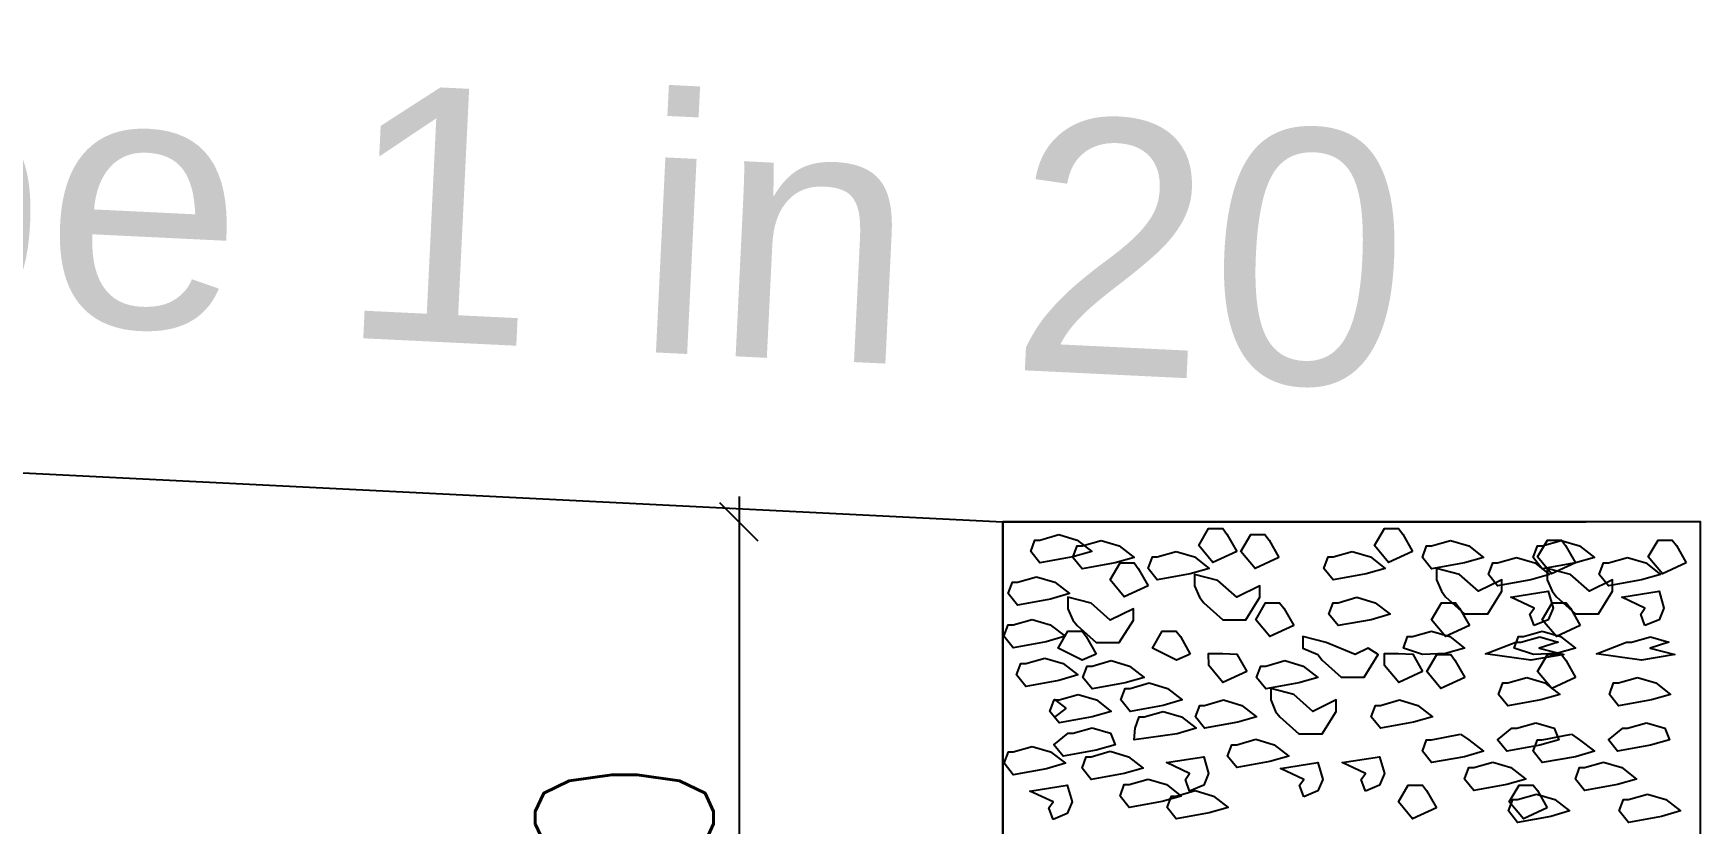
# Model space of a CAD drawing. Header units: metres. Extents: x 574 to 1032, y -195 to -67.
# Drawn here: x 835.68 to 842.23, y -138.52 to -135.42 of the extents above; entities that cross this region are included whole.
import ezdxf

# ---------------------------------------------------------------- set-up
doc = ezdxf.new("R2010")
doc.units = ezdxf.units.M
doc.header["$LTSCALE"] = 20
doc.header["$MEASUREMENT"] = 0
doc.header["$PDMODE"] = 2
doc.layers.add('A-DETL-GENF', color=3, linetype='Continuous', lineweight=9)
doc.layers.add('FOOT', color=3, linetype='Continuous')
doc.styles.add('RS', font='romans.shx', dxfattribs={"width": 0.8})
doc.styles.get("Standard").update_dxf_attribs({"font": 'arial.ttf'})
doc.dimstyles.new('my1', dxfattribs={"dimtxt": 0.23, "dimasz": 0.15, "dimexe": 0, "dimexo": 24, "dimgap": 0.1, "dimtad": 1, "dimtoh": 1, "dimzin": 3, "dimdsep": 46, "dimtxsty": 'RS', "dimblk": 'OBLIQUE', "dimcen": 0.09, "dimdle": 0.1, "dimse1": 1, "dimse2": 1, "dimclrd": 8, "dimclre": 256, "dimclrt": 210, "dimadec": 0, "dimazin": 0, "dimtfac": 0.1, "dimtofl": 0, "dimtmove": 0, "dimatfit": 3, "dimldrblk": 'OBLIQUE', "dimfxl": 0, "dimtolj": 1, "dimtzin": 0, "dimarcsym": 0})

# ---------------------------------------------------------------- blocks, each defined once
blk = doc.blocks.new('_Oblique')
at = {"color": 0, "linetype": 'ByBlock', "lineweight": -2}
blk.add_line((-0.5, -0.5), (0.5, 0.5), dxfattribs=at)
blk = doc.blocks.new('*D432')
at = {"layer": 'A-DETL-GENF', "color": 8, "lineweight": -2, "ltscale": 2}
blk.add_line((838.4521, -137.2353), (838.4521, -140.9557), dxfattribs=at)
at = {"layer": 'Defpoints', "color": 0, "ltscale": 2}
for p in [(840.3986, -137.3353), (838.4521, -140.8557), (840.3986, -140.8557)]:
    blk.add_point(p, dxfattribs=at)
at = {"layer": 'A-DETL-GENF', "color": 8, "lineweight": -2, "ltscale": 2, "xscale": 0.15, "yscale": 0.15, "zscale": 0.15}
for p, rotation in [((838.4521, -137.3353), 90), ((838.4521, -140.8557), 270)]:
    blk.add_blockref('_Oblique', p, dxfattribs=dict(at, rotation=rotation))
at = {"layer": 'A-DETL-GENF', "color": 210, "ltscale": 2, "insert": (838.0021, -139.0955), "char_height": 0.7, "attachment_point": 5, "rotation": 90, "style": 'RS'}
blk.add_mtext('\\A1;1.50', dxfattribs=at)

msp = doc.modelspace()

# ---------------------------------------------------------------- linework, layer by layer
at = {"color": 7, "ltscale": 7}
for p, q in [((828.65925, -136.79394), (839.48707, -137.33533)), ((839.48707, -140.85568), (839.48707, -137.33533)), ((839.48707, -137.33533), (841.77529, -137.33533))]:
    msp.add_line(p, q, dxfattribs=at)
at = {"color": 3, "ltscale": 7}
msp.add_line((842.22512, -140.85568), (842.22512, -137.33533), dxfattribs=at)
at = {"color": 7}
for q in [(839.68963, -138.031), (839.68963, -138.10106)]:
    msp.add_line((839.73553, -138.06603), q, dxfattribs=at)
for points in [[(839.70664, -137.38461), (839.77838, -137.4061), (839.83633, -137.45105), (839.76183, -137.47254), (839.63214, -137.49599), (839.59627, -137.45105), (839.61282, -137.4061), (839.63214, -137.4061)], [(839.70664, -137.38461), (839.77838, -137.4061), (839.83633, -137.45105), (839.76183, -137.47254), (839.63214, -137.49599), (839.59627, -137.45105), (839.61282, -137.4061), (839.63214, -137.4061)], [(840.40475, -137.45105), (840.31093, -137.49403), (840.25575, -137.4276), (840.29438, -137.36116), (840.34956, -137.36116), (840.36612, -137.38266)], [(840.40475, -137.45105), (840.31093, -137.49403), (840.25575, -137.4276), (840.29438, -137.36116), (840.34956, -137.36116), (840.36612, -137.38266)], [(840.57031, -137.47449), (840.47649, -137.51748), (840.42131, -137.45105), (840.45994, -137.38461), (840.51512, -137.38461), (840.53168, -137.4061)], [(840.57031, -137.47449), (840.47649, -137.51748), (840.42131, -137.45105), (840.45994, -137.38461), (840.51512, -137.38461), (840.53168, -137.4061)], [(841.09458, -137.45105), (841.00077, -137.49403), (840.94558, -137.4276), (840.98421, -137.36116), (841.0394, -137.36116), (841.05595, -137.38266)], [(841.09458, -137.45105), (841.00077, -137.49403), (840.94558, -137.4276), (840.98421, -137.36116), (841.0394, -137.36116), (841.05595, -137.38266)], [(839.8722, -137.40806), (839.94394, -137.42955), (840.00189, -137.47449), (839.92739, -137.49599), (839.7977, -137.51944), (839.76183, -137.47449), (839.77838, -137.42955), (839.7977, -137.42955)], [(839.8722, -137.40806), (839.94394, -137.42955), (840.00189, -137.47449), (839.92739, -137.49599), (839.7977, -137.51944), (839.76183, -137.47449), (839.77838, -137.42955), (839.7977, -137.42955)], [(840.16745, -137.45105), (840.23919, -137.47254), (840.29714, -137.51748), (840.22263, -137.53898), (840.09295, -137.56242), (840.05708, -137.51748), (840.07363, -137.47254), (840.09295, -137.47254)], [(840.16745, -137.45105), (840.23919, -137.47254), (840.29714, -137.51748), (840.22263, -137.53898), (840.09295, -137.56242), (840.05708, -137.51748), (840.07363, -137.47254), (840.09295, -137.47254)], [(840.85728, -137.45105), (840.92902, -137.47254), (840.98697, -137.51748), (840.91247, -137.53898), (840.78278, -137.56242), (840.74691, -137.51748), (840.76346, -137.47254), (840.78278, -137.47254)], [(840.85728, -137.45105), (840.92902, -137.47254), (840.98697, -137.51748), (840.91247, -137.53898), (840.78278, -137.56242), (840.74691, -137.51748), (840.76346, -137.47254), (840.78278, -137.47254)], [(841.24359, -137.40806), (841.31533, -137.42955), (841.37327, -137.47449), (841.29877, -137.49599), (841.16908, -137.51944), (841.13321, -137.47449), (841.14977, -137.42955), (841.16908, -137.42955)], [(841.24359, -137.40806), (841.31533, -137.42955), (841.37327, -137.47449), (841.29877, -137.49599), (841.16908, -137.51944), (841.13321, -137.47449), (841.14977, -137.42955), (841.16908, -137.42955)], [(841.67836, -137.40806), (841.75011, -137.42955), (841.80805, -137.47449), (841.73355, -137.49599), (841.60386, -137.51944), (841.56799, -137.47449), (841.58455, -137.42955), (841.60386, -137.42955)], [(841.67836, -137.40806), (841.75011, -137.42955), (841.80805, -137.47449), (841.73355, -137.49599), (841.60386, -137.51944), (841.56799, -137.47449), (841.58455, -137.42955), (841.60386, -137.42955)], [(841.7339, -137.49599), (841.64009, -137.53898), (841.5849, -137.47254), (841.62353, -137.4061), (841.67872, -137.4061), (841.69527, -137.4276)], [(841.7339, -137.49599), (841.64009, -137.53898), (841.5849, -137.47254), (841.62353, -137.4061), (841.67872, -137.4061), (841.69527, -137.4276)], [(842.16868, -137.49599), (842.07487, -137.53898), (842.01968, -137.47254), (842.05831, -137.4061), (842.1135, -137.4061), (842.13005, -137.4276)], [(842.16868, -137.49599), (842.07487, -137.53898), (842.01968, -137.47254), (842.05831, -137.4061), (842.1135, -137.4061), (842.13005, -137.4276)], [(840.05708, -137.58587), (839.96326, -137.62886), (839.90807, -137.56242), (839.9467, -137.49599), (840.00189, -137.49599), (840.01844, -137.51748)], [(840.05708, -137.58587), (839.96326, -137.62886), (839.90807, -137.56242), (839.9467, -137.49599), (840.00189, -137.49599), (840.01844, -137.51748)], [(841.22427, -137.62886), (841.29877, -137.69529), (841.38983, -137.69529), (841.44502, -137.60736), (841.44502, -137.56242), (841.35396, -137.60736), (841.27946, -137.54093), (841.1884, -137.51748), (841.1884, -137.56242), (841.20771, -137.60736)], [(841.22427, -137.62886), (841.29877, -137.69529), (841.38983, -137.69529), (841.44502, -137.60736), (841.44502, -137.56242), (841.35396, -137.60736), (841.27946, -137.54093), (841.1884, -137.51748), (841.1884, -137.56242), (841.20771, -137.60736)], [(841.50296, -137.47449), (841.57471, -137.49599), (841.63265, -137.54093), (841.55815, -137.56242), (841.42846, -137.58587), (841.39259, -137.54093), (841.40915, -137.49599), (841.42846, -137.49599)], [(841.50296, -137.47449), (841.57471, -137.49599), (841.63265, -137.54093), (841.55815, -137.56242), (841.42846, -137.58587), (841.39259, -137.54093), (841.40915, -137.49599), (841.42846, -137.49599)], [(841.65905, -137.62886), (841.73355, -137.69529), (841.82461, -137.69529), (841.8798, -137.60736), (841.8798, -137.56242), (841.78874, -137.60736), (841.71424, -137.54093), (841.62318, -137.51748), (841.62318, -137.56242), (841.64249, -137.60736)], [(841.65905, -137.62886), (841.73355, -137.69529), (841.82461, -137.69529), (841.8798, -137.60736), (841.8798, -137.56242), (841.78874, -137.60736), (841.71424, -137.54093), (841.62318, -137.51748), (841.62318, -137.56242), (841.64249, -137.60736)], [(841.93774, -137.47449), (842.00948, -137.49599), (842.06743, -137.54093), (841.99293, -137.56242), (841.86324, -137.58587), (841.82737, -137.54093), (841.84392, -137.49599), (841.86324, -137.49599)], [(841.93774, -137.47449), (842.00948, -137.49599), (842.06743, -137.54093), (841.99293, -137.56242), (841.86324, -137.58587), (841.82737, -137.54093), (841.84392, -137.49599), (841.86324, -137.49599)], [(839.61865, -137.55014), (839.6904, -137.57164), (839.74834, -137.61658), (839.67384, -137.63807), (839.54415, -137.66152), (839.50828, -137.61658), (839.52484, -137.57164), (839.54415, -137.57164)], [(839.61865, -137.55014), (839.6904, -137.57164), (839.74834, -137.61658), (839.67384, -137.63807), (839.54415, -137.66152), (839.50828, -137.61658), (839.52484, -137.57164), (839.54415, -137.57164)], [(840.27506, -137.65231), (840.34956, -137.71874), (840.44062, -137.71874), (840.49581, -137.63081), (840.49581, -137.58587), (840.40475, -137.63081), (840.33025, -137.56438), (840.23919, -137.54093), (840.23919, -137.58587), (840.25851, -137.63081)], [(840.27506, -137.65231), (840.34956, -137.71874), (840.44062, -137.71874), (840.49581, -137.63081), (840.49581, -137.58587), (840.40475, -137.63081), (840.33025, -137.56438), (840.23919, -137.54093), (840.23919, -137.58587), (840.25851, -137.63081)], [(839.77838, -137.74219), (839.85288, -137.80862), (839.94394, -137.80862), (839.99913, -137.7207), (839.99913, -137.67575), (839.90807, -137.7207), (839.83357, -137.65426), (839.74251, -137.63081), (839.74251, -137.67575), (839.76183, -137.7207)], [(839.77838, -137.74219), (839.85288, -137.80862), (839.94394, -137.80862), (839.99913, -137.7207), (839.99913, -137.67575), (839.90807, -137.7207), (839.83357, -137.65426), (839.74251, -137.63081), (839.74251, -137.67575), (839.76183, -137.7207)], [(840.8766, -137.63081), (840.94834, -137.65231), (841.00628, -137.69725), (840.93178, -137.71874), (840.80209, -137.74219), (840.76622, -137.69725), (840.78278, -137.65231), (840.80209, -137.65231)], [(840.8766, -137.63081), (840.94834, -137.65231), (841.00628, -137.69725), (840.93178, -137.71874), (840.80209, -137.74219), (840.76622, -137.69725), (840.78278, -137.65231), (840.80209, -137.65231)], [(841.57195, -137.74219), (841.55539, -137.69725), (841.57195, -137.6738), (841.48089, -137.63081), (841.62713, -137.60736), (841.64645, -137.6738), (841.62713, -137.71874)], [(841.57195, -137.74219), (841.55539, -137.69725), (841.57195, -137.6738), (841.48089, -137.63081), (841.62713, -137.60736), (841.64645, -137.6738), (841.62713, -137.71874)], [(842.00672, -137.74219), (841.99017, -137.69725), (842.00672, -137.6738), (841.91567, -137.63081), (842.06191, -137.60736), (842.08123, -137.6738), (842.06191, -137.71874)], [(842.00672, -137.74219), (841.99017, -137.69725), (842.00672, -137.6738), (841.91567, -137.63081), (842.06191, -137.60736), (842.08123, -137.6738), (842.06191, -137.71874)], [(840.62826, -137.74219), (840.53444, -137.78518), (840.47925, -137.71874), (840.51788, -137.65231), (840.57307, -137.65231), (840.58963, -137.6738)], [(840.62826, -137.74219), (840.53444, -137.78518), (840.47925, -137.71874), (840.51788, -137.65231), (840.57307, -137.65231), (840.58963, -137.6738)], [(841.31809, -137.74219), (841.22427, -137.78518), (841.16908, -137.71874), (841.20771, -137.65231), (841.2629, -137.65231), (841.27946, -137.6738)], [(841.31809, -137.74219), (841.22427, -137.78518), (841.16908, -137.71874), (841.20771, -137.65231), (841.2629, -137.65231), (841.27946, -137.6738)], [(841.75287, -137.74219), (841.65905, -137.78518), (841.60386, -137.71874), (841.64249, -137.65231), (841.69768, -137.65231), (841.71424, -137.6738)], [(841.75287, -137.74219), (841.65905, -137.78518), (841.60386, -137.71874), (841.64249, -137.65231), (841.69768, -137.65231), (841.71424, -137.6738)], [(839.60139, -137.71746), (839.67314, -137.73896), (839.73108, -137.7839), (839.65658, -137.80539), (839.52689, -137.82884), (839.49102, -137.7839), (839.50758, -137.73896), (839.52689, -137.73896)], [(839.85288, -137.85357), (839.79863, -137.87733), (839.70388, -137.83012), (839.74251, -137.76368), (839.7977, -137.76368), (839.81425, -137.78518)], [(839.85288, -137.85357), (839.79863, -137.87733), (839.70388, -137.83012), (839.74251, -137.76368), (839.7977, -137.76368), (839.81425, -137.78518)], [(840.22263, -137.85357), (840.16838, -137.87733), (840.07363, -137.83012), (840.11226, -137.76368), (840.16745, -137.76368), (840.184, -137.78518)], [(840.22263, -137.85357), (840.16838, -137.87733), (840.07363, -137.83012), (840.11226, -137.76368), (840.16745, -137.76368), (840.184, -137.78518)], [(841.16908, -137.76368), (841.24083, -137.78518), (841.29877, -137.83012), (841.22427, -137.85161), (841.13414, -137.85583), (841.05871, -137.83012), (841.07527, -137.78518), (841.09458, -137.78518)], [(841.16908, -137.76368), (841.24083, -137.78518), (841.29877, -137.83012), (841.22427, -137.85161), (841.13414, -137.85583), (841.05871, -137.83012), (841.07527, -137.78518), (841.09458, -137.78518)], [(841.60386, -137.76368), (841.67561, -137.78518), (841.73355, -137.83012), (841.65905, -137.85161), (841.56892, -137.85583), (841.49349, -137.83012), (841.51005, -137.78518), (841.52936, -137.78518)], [(841.60386, -137.76368), (841.67561, -137.78518), (841.73355, -137.83012), (841.65905, -137.85161), (841.56892, -137.85583), (841.49349, -137.83012), (841.51005, -137.78518), (841.52936, -137.78518)], [(840.73956, -137.87733), (840.81406, -137.94376), (840.90512, -137.94376), (840.9603, -137.85583), (840.92074, -137.83012), (840.86925, -137.85583), (840.75519, -137.80862), (840.66413, -137.78518), (840.66413, -137.83012), (840.723, -137.85583)], [(840.73956, -137.87733), (840.81406, -137.94376), (840.90512, -137.94376), (840.9603, -137.85583), (840.92074, -137.83012), (840.86925, -137.85583), (840.75519, -137.80862), (840.66413, -137.78518), (840.66413, -137.83012), (840.723, -137.85583)], [(841.59369, -137.78615), (841.66543, -137.80765), (841.59204, -137.83012), (841.68843, -137.85486), (841.55874, -137.8783), (841.38115, -137.85259), (841.49987, -137.80765), (841.51918, -137.80765)], [(842.02847, -137.78615), (842.10021, -137.80765), (842.02681, -137.83012), (842.12321, -137.85486), (841.99352, -137.8783), (841.81593, -137.85259), (841.93465, -137.80765), (841.95396, -137.80765)], [(839.65135, -137.86929), (839.7231, -137.89078), (839.78104, -137.93572), (839.70654, -137.95722), (839.57685, -137.98066), (839.54098, -137.93572), (839.55754, -137.89078), (839.57685, -137.89078)], [(839.91176, -137.87928), (839.9835, -137.90077), (840.04145, -137.94572), (839.96695, -137.96721), (839.83726, -137.99066), (839.80139, -137.94572), (839.81794, -137.90077), (839.83726, -137.90077)], [(839.91176, -137.87928), (839.9835, -137.90077), (840.04145, -137.94572), (839.96695, -137.96721), (839.83726, -137.99066), (839.80139, -137.94572), (839.81794, -137.90077), (839.83726, -137.90077)], [(840.44431, -137.92227), (840.35049, -137.96526), (840.29531, -137.89882), (840.29438, -137.85161), (840.34956, -137.85161), (840.40568, -137.85388)], [(840.44431, -137.92227), (840.35049, -137.96526), (840.29531, -137.89882), (840.29438, -137.85161), (840.34956, -137.85161), (840.40568, -137.85388)], [(840.59331, -137.87928), (840.66506, -137.90077), (840.723, -137.94572), (840.6485, -137.96721), (840.51881, -137.99066), (840.48294, -137.94572), (840.4995, -137.90077), (840.51881, -137.90077)], [(840.59331, -137.87928), (840.66506, -137.90077), (840.723, -137.94572), (840.6485, -137.96721), (840.51881, -137.99066), (840.48294, -137.94572), (840.4995, -137.90077), (840.51881, -137.90077)], [(841.13414, -137.92227), (841.04032, -137.96526), (840.98514, -137.89882), (840.98421, -137.85161), (841.0394, -137.85161), (841.09551, -137.85388)], [(841.13414, -137.92227), (841.04032, -137.96526), (840.98514, -137.89882), (840.98421, -137.85161), (841.0394, -137.85161), (841.09551, -137.85388)], [(841.2997, -137.94572), (841.20588, -137.9887), (841.1507, -137.92227), (841.18933, -137.85583), (841.24452, -137.85583), (841.26107, -137.87733)], [(841.2997, -137.94572), (841.20588, -137.9887), (841.1507, -137.92227), (841.18933, -137.85583), (841.24452, -137.85583), (841.26107, -137.87733)], [(841.73448, -137.94572), (841.64066, -137.9887), (841.58548, -137.92227), (841.62411, -137.85583), (841.67929, -137.85583), (841.69585, -137.87733)], [(841.73448, -137.94572), (841.64066, -137.9887), (841.58548, -137.92227), (841.62411, -137.85583), (841.67929, -137.85583), (841.69585, -137.87733)], [(840.06076, -137.96721), (840.13251, -137.9887), (840.19045, -138.03365), (840.11595, -138.05514), (839.98626, -138.07859), (839.95039, -138.03365), (839.96695, -137.9887), (839.98626, -137.9887)], [(840.06076, -137.96721), (840.13251, -137.9887), (840.19045, -138.03365), (840.11595, -138.05514), (839.98626, -138.07859), (839.95039, -138.03365), (839.96695, -137.9887), (839.98626, -137.9887)], [(841.54252, -137.94572), (841.61427, -137.96721), (841.67221, -138.01215), (841.59771, -138.03365), (841.46802, -138.05709), (841.43215, -138.01215), (841.44871, -137.96721), (841.46802, -137.96721)], [(841.54252, -137.94572), (841.61427, -137.96721), (841.67221, -138.01215), (841.59771, -138.03365), (841.46802, -138.05709), (841.43215, -138.01215), (841.44871, -137.96721), (841.46802, -137.96721)], [(841.9773, -137.94572), (842.04904, -137.96721), (842.10699, -138.01215), (842.03249, -138.03365), (841.9028, -138.05709), (841.86693, -138.01215), (841.88348, -137.96721), (841.9028, -137.96721)], [(841.9773, -137.94572), (842.04904, -137.96721), (842.10699, -138.01215), (842.03249, -138.03365), (841.9028, -138.05709), (841.86693, -138.01215), (841.88348, -137.96721), (841.9028, -137.96721)], [(839.78207, -138.01215), (839.85381, -138.03365), (839.91176, -138.07859), (839.83726, -138.10008), (839.70757, -138.12353), (839.6717, -138.07859), (839.68825, -138.03365), (839.70757, -138.03365)], [(839.78207, -138.01215), (839.85381, -138.03365), (839.91176, -138.07859), (839.83726, -138.10008), (839.70757, -138.12353), (839.6717, -138.07859), (839.68825, -138.03365), (839.70757, -138.03365)], [(840.35325, -138.03365), (840.42499, -138.05514), (840.48294, -138.10008), (840.40844, -138.12157), (840.27875, -138.14502), (840.24288, -138.10008), (840.25944, -138.05514), (840.27875, -138.05514)], [(840.35325, -138.03365), (840.42499, -138.05514), (840.48294, -138.10008), (840.40844, -138.12157), (840.27875, -138.14502), (840.24288, -138.10008), (840.25944, -138.05514), (840.27875, -138.05514)], [(840.574, -138.10008), (840.6485, -138.16652), (840.73956, -138.16652), (840.79474, -138.07859), (840.79474, -138.03365), (840.70369, -138.07859), (840.62919, -138.01215), (840.53813, -137.9887), (840.53813, -138.03365), (840.55744, -138.07859)], [(840.574, -138.10008), (840.6485, -138.16652), (840.73956, -138.16652), (840.79474, -138.07859), (840.79474, -138.03365), (840.70369, -138.07859), (840.62919, -138.01215), (840.53813, -137.9887), (840.53813, -138.03365), (840.55744, -138.07859)], [(841.04308, -138.03365), (841.11483, -138.05514), (841.17277, -138.10008), (841.09827, -138.12157), (840.96858, -138.14502), (840.93271, -138.10008), (840.94927, -138.05514), (840.96858, -138.05514)], [(841.04308, -138.03365), (841.11483, -138.05514), (841.17277, -138.10008), (841.09827, -138.12157), (840.96858, -138.14502), (840.93271, -138.10008), (840.94927, -138.05514), (840.96858, -138.05514)], [(840.11595, -138.07859), (840.18769, -138.10008), (840.24564, -138.14502), (840.17114, -138.16652), (840.00189, -138.18996), (840.00558, -138.14502), (840.02213, -138.10008), (840.04145, -138.10008)], [(840.11595, -138.07859), (840.18769, -138.10008), (840.24564, -138.14502), (840.17114, -138.16652), (840.00189, -138.18996), (840.00558, -138.14502), (840.02213, -138.10008), (840.04145, -138.10008)], [(839.83726, -138.14307), (839.909, -138.16456), (839.92739, -138.2095), (839.85288, -138.231), (839.7232, -138.25445), (839.68733, -138.2095), (839.74344, -138.16456), (839.76276, -138.16456)], [(839.83726, -138.14307), (839.909, -138.16456), (839.92739, -138.2095), (839.85288, -138.231), (839.7232, -138.25445), (839.68733, -138.2095), (839.74344, -138.16456), (839.76276, -138.16456)], [(841.28315, -138.16847), (841.31533, -138.18996), (841.37327, -138.23491), (841.29877, -138.2564), (841.16908, -138.27985), (841.13321, -138.23491), (841.14977, -138.18996), (841.16908, -138.18996)], [(841.28315, -138.16847), (841.31533, -138.18996), (841.37327, -138.23491), (841.29877, -138.2564), (841.16908, -138.27985), (841.13321, -138.23491), (841.14977, -138.18996), (841.16908, -138.18996)], [(841.57839, -138.12353), (841.65014, -138.14502), (841.66852, -138.18996), (841.59402, -138.21146), (841.46433, -138.23491), (841.42846, -138.18996), (841.48458, -138.14502), (841.50389, -138.14502)], [(841.57839, -138.12353), (841.65014, -138.14502), (841.66852, -138.18996), (841.59402, -138.21146), (841.46433, -138.23491), (841.42846, -138.18996), (841.48458, -138.14502), (841.50389, -138.14502)], [(841.71792, -138.16847), (841.75011, -138.18996), (841.80805, -138.23491), (841.73355, -138.2564), (841.60386, -138.27985), (841.56799, -138.23491), (841.58455, -138.18996), (841.60386, -138.18996)], [(841.71792, -138.16847), (841.75011, -138.18996), (841.80805, -138.23491), (841.73355, -138.2564), (841.60386, -138.27985), (841.56799, -138.23491), (841.58455, -138.18996), (841.60386, -138.18996)], [(842.01317, -138.12353), (842.08492, -138.14502), (842.1033, -138.18996), (842.0288, -138.21146), (841.89911, -138.23491), (841.86324, -138.18996), (841.91936, -138.14502), (841.93867, -138.14502)], [(842.01317, -138.12353), (842.08492, -138.14502), (842.1033, -138.18996), (842.0288, -138.21146), (841.89911, -138.23491), (841.86324, -138.18996), (841.91936, -138.14502), (841.93867, -138.14502)], [(839.60259, -138.21596), (839.67434, -138.23745), (839.73228, -138.28239), (839.65778, -138.30389), (839.52809, -138.32733), (839.49222, -138.28239), (839.50878, -138.23745), (839.52809, -138.23745)], [(839.90807, -138.23491), (839.97981, -138.2564), (840.03776, -138.30134), (839.96326, -138.32283), (839.83357, -138.34628), (839.7977, -138.30134), (839.81425, -138.2564), (839.83357, -138.2564)], [(839.90807, -138.23491), (839.97981, -138.2564), (840.03776, -138.30134), (839.96326, -138.32283), (839.83357, -138.34628), (839.7977, -138.30134), (839.81425, -138.2564), (839.83357, -138.2564)], [(840.47925, -138.18801), (840.55099, -138.2095), (840.60894, -138.25445), (840.53444, -138.27594), (840.40475, -138.29939), (840.36888, -138.25445), (840.38544, -138.2095), (840.40475, -138.2095)], [(840.47925, -138.18801), (840.55099, -138.2095), (840.60894, -138.25445), (840.53444, -138.27594), (840.40475, -138.29939), (840.36888, -138.25445), (840.38544, -138.2095), (840.40475, -138.2095)], [(840.21988, -138.39122), (840.20332, -138.34628), (840.21988, -138.32283), (840.12882, -138.27985), (840.27506, -138.2564), (840.29438, -138.32283), (840.27506, -138.36778)], [(840.21988, -138.39122), (840.20332, -138.34628), (840.21988, -138.32283), (840.12882, -138.27985), (840.27506, -138.2564), (840.29438, -138.32283), (840.27506, -138.36778)], [(840.66778, -138.41381), (840.65123, -138.36887), (840.66778, -138.34542), (840.57673, -138.30243), (840.72297, -138.27899), (840.74229, -138.34542), (840.72297, -138.39036)], [(840.66778, -138.41381), (840.65123, -138.36887), (840.66778, -138.34542), (840.57673, -138.30243), (840.72297, -138.27899), (840.74229, -138.34542), (840.72297, -138.39036)], [(840.90971, -138.39122), (840.89315, -138.34628), (840.90971, -138.32283), (840.81865, -138.27985), (840.96489, -138.2564), (840.98421, -138.32283), (840.96489, -138.36778)], [(840.90971, -138.39122), (840.89315, -138.34628), (840.90971, -138.32283), (840.81865, -138.27985), (840.96489, -138.2564), (840.98421, -138.32283), (840.96489, -138.36778)], [(841.40915, -138.27789), (841.48089, -138.29939), (841.53883, -138.34433), (841.46433, -138.36582), (841.33464, -138.38927), (841.29877, -138.34433), (841.31533, -138.29939), (841.33464, -138.29939)], [(841.40915, -138.27789), (841.48089, -138.29939), (841.53883, -138.34433), (841.46433, -138.36582), (841.33464, -138.38927), (841.29877, -138.34433), (841.31533, -138.29939), (841.33464, -138.29939)], [(841.84392, -138.27789), (841.91567, -138.29939), (841.97361, -138.34433), (841.89911, -138.36582), (841.76942, -138.38927), (841.73355, -138.34433), (841.75011, -138.29939), (841.76942, -138.29939)], [(841.84392, -138.27789), (841.91567, -138.29939), (841.97361, -138.34433), (841.89911, -138.36582), (841.76942, -138.38927), (841.73355, -138.34433), (841.75011, -138.29939), (841.76942, -138.29939)], [(839.68457, -138.5026), (839.66801, -138.45766), (839.68457, -138.43421), (839.59351, -138.39122), (839.73975, -138.36778), (839.75907, -138.43421), (839.73975, -138.47915)], [(839.68457, -138.5026), (839.66801, -138.45766), (839.68457, -138.43421), (839.59351, -138.39122), (839.73975, -138.36778), (839.75907, -138.43421), (839.73975, -138.47915)], [(840.05708, -138.34433), (840.12882, -138.36582), (840.18676, -138.41076), (840.11226, -138.43226), (839.98257, -138.45571), (839.9467, -138.41076), (839.96326, -138.36582), (839.98257, -138.36582)], [(840.05708, -138.34433), (840.12882, -138.36582), (840.18676, -138.41076), (840.11226, -138.43226), (839.98257, -138.45571), (839.9467, -138.41076), (839.96326, -138.36582), (839.98257, -138.36582)], [(841.1884, -138.45766), (841.09458, -138.50065), (841.0394, -138.43421), (841.07803, -138.36778), (841.13321, -138.36778), (841.14977, -138.38927)], [(841.1884, -138.45766), (841.09458, -138.50065), (841.0394, -138.43421), (841.07803, -138.36778), (841.13321, -138.36778), (841.14977, -138.38927)], [(841.62318, -138.45766), (841.52936, -138.50065), (841.47417, -138.43421), (841.51281, -138.36778), (841.56799, -138.36778), (841.58455, -138.38927)], [(841.62318, -138.45766), (841.52936, -138.50065), (841.47417, -138.43421), (841.51281, -138.36778), (841.56799, -138.36778), (841.58455, -138.38927)], [(840.24195, -138.38927), (840.31369, -138.41076), (840.37164, -138.45571), (840.29714, -138.4772), (840.16745, -138.50065), (840.13158, -138.45571), (840.14813, -138.41076), (840.16745, -138.41076)], [(840.24195, -138.38927), (840.31369, -138.41076), (840.37164, -138.45571), (840.29714, -138.4772), (840.16745, -138.50065), (840.13158, -138.45571), (840.14813, -138.41076), (840.16745, -138.41076)], [(841.58142, -138.40314), (841.65316, -138.42463), (841.7111, -138.46958), (841.6366, -138.49107), (841.50691, -138.51452), (841.47104, -138.46958), (841.4876, -138.42463), (841.50691, -138.42463)], [(842.01619, -138.40314), (842.08794, -138.42463), (842.14588, -138.46958), (842.07138, -138.49107), (841.94169, -138.51452), (841.90582, -138.46958), (841.92238, -138.42463), (841.94169, -138.42463)]]:
    msp.add_lwpolyline(points, close=True, dxfattribs=at)
at = {"layer": 'FOOT', "color": 3, "ltscale": 0.75}
msp.add_lwpolyline([(839.48707, -140.85568), (842.22512, -140.85568), (842.22512, -137.33533), (839.48707, -137.33533)], close=True, dxfattribs=at)

# ---------------------------------------------------------------- texts
at = {"color": 7, "ltscale": 7}
msp.add_text('Slope 1 in 20', height=0.998099, rotation=357.226497, dxfattribs=at).set_placement((832.92273, -136.41806))

# ---------------------------------------------------------------- dimensions: what is measured, and where the dimension line sits
at = {"layer": 'A-DETL-GENF', "ltscale": 2}
dim = msp.add_linear_dim(base=(838.45209, -140.85568), p1=(840.39856, -137.33533), p2=(840.39856, -140.85568), angle=90, text='1.50', dimstyle='my1', override={"dimtxt": 0.7, "dimpost": '\\X'}, dxfattribs=at)
dim.commit()
dim.dimension.update_dxf_attribs({"geometry": '*D432', "text_midpoint": (838.00209, -139.09551)})

doc.saveas('drawing.dxf')
